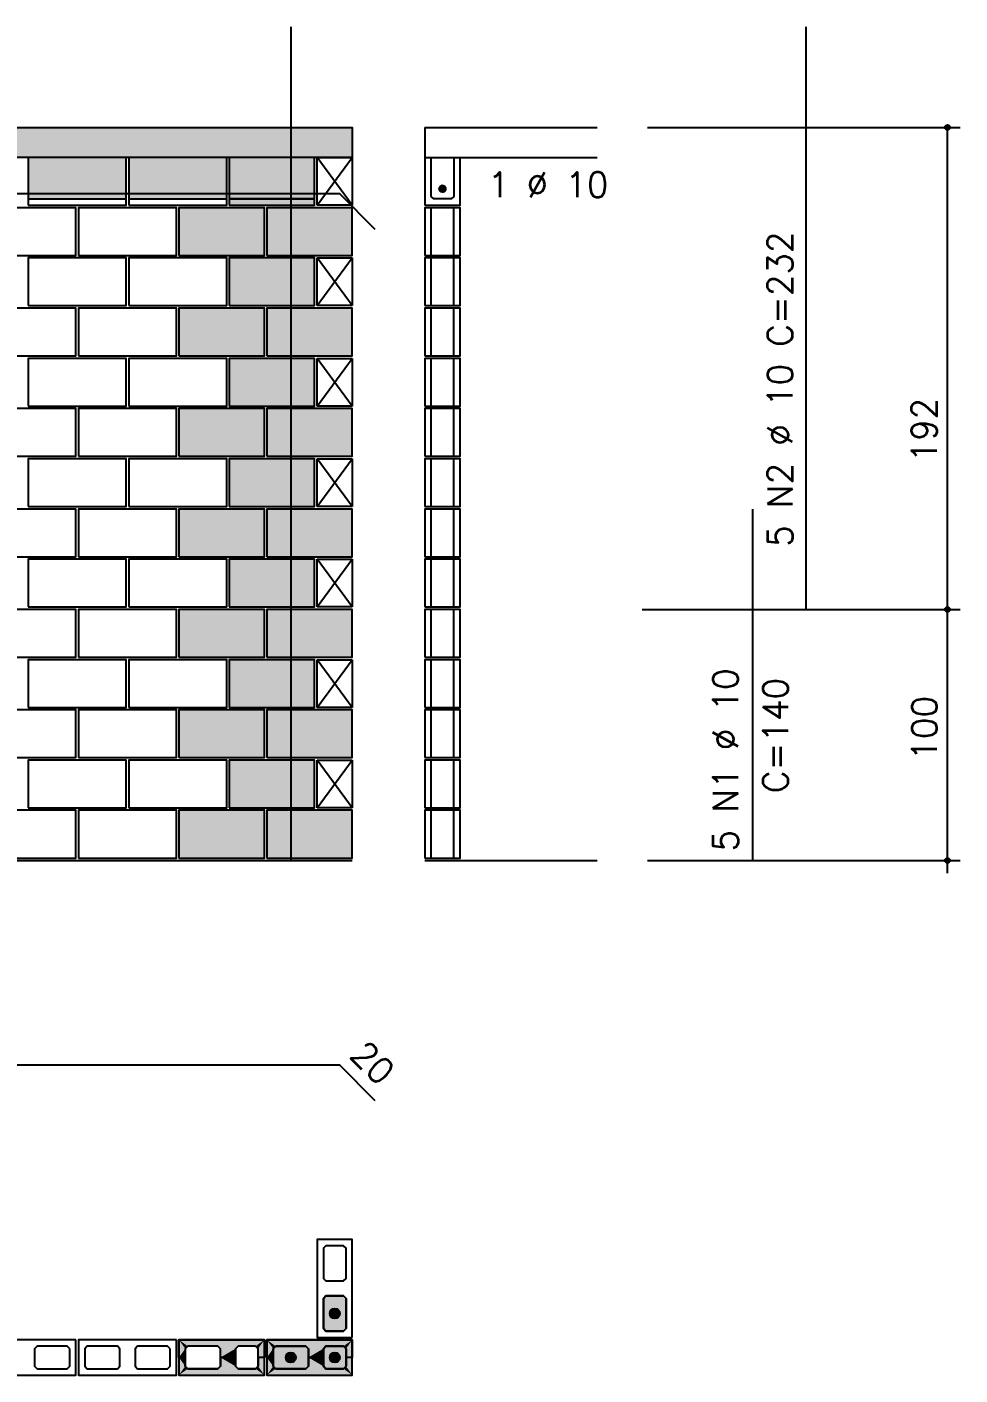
# Model space of a CAD drawing. Extents: x -1.9 to 86, y -1.6 to 60.9.
# Drawn here: x 14.69 to 22.12, y 27.9 to 38.64 of the extents above; entities that cross this region are included whole.
import ezdxf

# ---------------------------------------------------------------- set-up
doc = ezdxf.new("R2010")
doc.units = 0
doc.header["$MEASUREMENT"] = 0
for name, color, linetype in [('PENA_01', 1, 'CONTINUOUS'), ('PENA_02', 2, 'CONTINUOUS'), ('PENA_03', 3, 'CONTINUOUS'), ('PENA_05', 5, 'CONTINUOUS'), ('PENA_09', 254, 'CONTINUOUS'), ('PENA_11', 252, 'CONTINUOUS'), ('PENA_21', 100, 'CONTINUOUS')]:
    doc.layers.add(name, color=color, linetype=linetype)
doc.styles.get("Standard").update_dxf_attribs({"font": 'ROMANS.SHX'})

msp = doc.modelspace()

# ---------------------------------------------------------------- linework, layer by layer
at = {"layer": 'PENA_01', "linetype": 'Continuous'}
for p, q in [((14.701106, 37.265889), (15.481106, 37.265889)), ((15.501106, 37.265889), (16.281106, 37.265889)), ((16.301106, 37.265889), (16.981106, 37.265889))]:
    msp.add_line(p, q, dxfattribs=at)
for points in [[(17.211106, 28.647602), (17.231106, 28.667602), (17.231106, 28.907602), (17.211106, 28.927602), (17.071106, 28.927602), (17.051106, 28.907602), (17.051106, 28.667602), (17.071106, 28.647602), (17.211106, 28.647602)], [(17.211106, 28.247602), (17.231106, 28.267602), (17.231106, 28.507602), (17.211106, 28.527602), (17.071106, 28.527602), (17.051106, 28.507602), (17.051106, 28.267602), (17.071106, 28.247602), (17.211106, 28.247602)], [(15.031106, 28.107602), (15.011106, 28.127602), (14.771106, 28.127602), (14.751106, 28.107602), (14.751106, 27.967602), (14.771106, 27.947602), (15.011106, 27.947602), (15.031106, 27.967602), (15.031106, 28.107602)], [(15.431106, 28.107602), (15.411106, 28.127602), (15.171106, 28.127602), (15.151106, 28.107602), (15.151106, 27.967602), (15.171106, 27.947602), (15.411106, 27.947602), (15.431106, 27.967602), (15.431106, 28.107602)], [(15.831106, 28.107602), (15.811106, 28.127602), (15.571106, 28.127602), (15.551106, 28.107602), (15.551106, 27.967602), (15.571106, 27.947602), (15.811106, 27.947602), (15.831106, 27.967602), (15.831106, 28.107602)], [(16.211106, 28.127602), (15.971106, 28.127602), (15.951106, 28.107602), (15.951106, 27.967602), (15.971106, 27.947602), (16.211106, 27.947602), (16.231106, 27.967602), (16.231106, 28.107602), (16.211106, 28.127602)], [(16.511106, 28.127602), (16.371106, 28.127602), (16.351106, 28.107602), (16.351106, 27.967602), (16.371106, 27.947602), (16.511106, 27.947602), (16.531106, 27.967602), (16.531106, 28.107602), (16.511106, 28.127602)], [(16.911106, 28.127602), (16.671106, 28.127602), (16.651106, 28.107602), (16.651106, 27.967602), (16.671106, 27.947602), (16.911106, 27.947602), (16.931106, 27.967602), (16.931106, 28.107602), (16.911106, 28.127602)], [(17.211106, 28.127602), (17.071106, 28.127602), (17.051106, 28.107602), (17.051106, 27.967602), (17.071106, 27.947602), (17.211106, 27.947602), (17.231106, 27.967602), (17.231106, 28.107602), (17.211106, 28.127602)]]:
    msp.add_lwpolyline(points, dxfattribs=at)
at = {"layer": 'PENA_02', "linetype": 'Continuous'}
for p, q in [((17.001106, 37.215889), (17.001106, 37.595889)), ((17.001106, 37.595889), (17.281106, 37.595889)), ((17.281106, 37.595889), (17.281106, 37.215889)), ((17.281106, 37.215889), (17.001106, 37.215889)), ((17.001106, 36.415889), (17.001106, 36.795889)), ((17.001106, 36.795889), (17.281106, 36.795889)), ((17.281106, 36.795889), (17.281106, 36.415889)), ((17.281106, 36.415889), (17.001106, 36.415889)), ((17.001106, 35.615889), (17.001106, 35.995889)), ((17.001106, 35.995889), (17.281106, 35.995889)), ((17.281106, 35.995889), (17.281106, 35.615889)), ((17.281106, 35.615889), (17.001106, 35.615889)), ((17.001106, 34.815889), (17.001106, 35.195889)), ((17.001106, 35.195889), (17.281106, 35.195889)), ((17.281106, 35.195889), (17.281106, 34.815889)), ((17.281106, 34.815889), (17.001106, 34.815889)), ((17.001106, 34.015889), (17.001106, 34.395889)), ((17.001106, 34.395889), (17.281106, 34.395889)), ((17.281106, 34.395889), (17.281106, 34.015889)), ((17.281106, 34.015889), (17.001106, 34.015889)), ((17.001106, 33.215889), (17.001106, 33.595889)), ((17.001106, 33.595889), (17.281106, 33.595889)), ((17.281106, 33.595889), (17.281106, 33.215889)), ((17.281106, 33.215889), (17.001106, 33.215889)), ((17.001106, 32.415889), (17.001106, 32.795889)), ((17.001106, 32.795889), (17.281106, 32.795889)), ((17.281106, 32.795889), (17.281106, 32.415889)), ((17.281106, 32.415889), (17.001106, 32.415889)), ((7.301106, 31.995889), (17.281106, 31.995889))]:
    msp.add_line(p, q, dxfattribs=at)
for points in [[(7.301106, 37.595889), (7.301106, 37.835889), (17.281106, 37.835889), (17.281106, 37.595889), (7.301106, 37.595889)], [(14.701106, 37.215889), (15.481106, 37.215889), (15.481106, 37.595889), (14.701106, 37.595889), (14.701106, 37.215889)], [(15.501106, 37.215889), (16.281106, 37.215889), (16.281106, 37.595889), (15.501106, 37.595889), (15.501106, 37.215889)], [(16.301106, 37.215889), (16.981106, 37.215889), (16.981106, 37.595889), (16.301106, 37.595889), (16.301106, 37.215889)], [(14.301106, 36.815889), (15.081106, 36.815889), (15.081106, 37.195889), (14.301106, 37.195889), (14.301106, 36.815889)], [(15.101106, 36.815889), (15.881106, 36.815889), (15.881106, 37.195889), (15.101106, 37.195889), (15.101106, 36.815889)], [(15.901106, 36.815889), (16.581106, 36.815889), (16.581106, 37.195889), (15.901106, 37.195889), (15.901106, 36.815889)], [(16.601106, 36.815889), (17.281106, 36.815889), (17.281106, 37.195889), (16.601106, 37.195889), (16.601106, 36.815889)], [(14.701106, 36.415889), (15.481106, 36.415889), (15.481106, 36.795889), (14.701106, 36.795889), (14.701106, 36.415889)], [(15.501106, 36.415889), (16.281106, 36.415889), (16.281106, 36.795889), (15.501106, 36.795889), (15.501106, 36.415889)], [(16.301106, 36.415889), (16.981106, 36.415889), (16.981106, 36.795889), (16.301106, 36.795889), (16.301106, 36.415889)], [(14.301106, 36.015889), (15.081106, 36.015889), (15.081106, 36.395889), (14.301106, 36.395889), (14.301106, 36.015889)], [(15.101106, 36.015889), (15.881106, 36.015889), (15.881106, 36.395889), (15.101106, 36.395889), (15.101106, 36.015889)], [(15.901106, 36.015889), (16.581106, 36.015889), (16.581106, 36.395889), (15.901106, 36.395889), (15.901106, 36.015889)], [(16.601106, 36.015889), (17.281106, 36.015889), (17.281106, 36.395889), (16.601106, 36.395889), (16.601106, 36.015889)], [(14.701106, 35.615889), (15.481106, 35.615889), (15.481106, 35.995889), (14.701106, 35.995889), (14.701106, 35.615889)], [(15.501106, 35.615889), (16.281106, 35.615889), (16.281106, 35.995889), (15.501106, 35.995889), (15.501106, 35.615889)], [(16.301106, 35.615889), (16.981106, 35.615889), (16.981106, 35.995889), (16.301106, 35.995889), (16.301106, 35.615889)], [(14.301106, 35.215889), (15.081106, 35.215889), (15.081106, 35.595889), (14.301106, 35.595889), (14.301106, 35.215889)], [(15.101106, 35.215889), (15.881106, 35.215889), (15.881106, 35.595889), (15.101106, 35.595889), (15.101106, 35.215889)], [(15.901106, 35.215889), (16.581106, 35.215889), (16.581106, 35.595889), (15.901106, 35.595889), (15.901106, 35.215889)], [(16.601106, 35.215889), (17.281106, 35.215889), (17.281106, 35.595889), (16.601106, 35.595889), (16.601106, 35.215889)], [(14.701106, 34.815889), (15.481106, 34.815889), (15.481106, 35.195889), (14.701106, 35.195889), (14.701106, 34.815889)], [(15.501106, 34.815889), (16.281106, 34.815889), (16.281106, 35.195889), (15.501106, 35.195889), (15.501106, 34.815889)], [(16.301106, 34.815889), (16.981106, 34.815889), (16.981106, 35.195889), (16.301106, 35.195889), (16.301106, 34.815889)], [(14.301106, 34.415889), (15.081106, 34.415889), (15.081106, 34.795889), (14.301106, 34.795889), (14.301106, 34.415889)], [(15.101106, 34.415889), (15.881106, 34.415889), (15.881106, 34.795889), (15.101106, 34.795889), (15.101106, 34.415889)], [(15.901106, 34.415889), (16.581106, 34.415889), (16.581106, 34.795889), (15.901106, 34.795889), (15.901106, 34.415889)], [(16.601106, 34.415889), (17.281106, 34.415889), (17.281106, 34.795889), (16.601106, 34.795889), (16.601106, 34.415889)], [(14.701106, 34.015889), (15.481106, 34.015889), (15.481106, 34.395889), (14.701106, 34.395889), (14.701106, 34.015889)], [(15.501106, 34.015889), (16.281106, 34.015889), (16.281106, 34.395889), (15.501106, 34.395889), (15.501106, 34.015889)], [(16.301106, 34.015889), (16.981106, 34.015889), (16.981106, 34.395889), (16.301106, 34.395889), (16.301106, 34.015889)], [(14.301106, 33.615889), (15.081106, 33.615889), (15.081106, 33.995889), (14.301106, 33.995889), (14.301106, 33.615889)], [(15.101106, 33.615889), (15.881106, 33.615889), (15.881106, 33.995889), (15.101106, 33.995889), (15.101106, 33.615889)], [(15.901106, 33.615889), (16.581106, 33.615889), (16.581106, 33.995889), (15.901106, 33.995889), (15.901106, 33.615889)], [(16.601106, 33.615889), (17.281106, 33.615889), (17.281106, 33.995889), (16.601106, 33.995889), (16.601106, 33.615889)], [(14.701106, 33.215889), (15.481106, 33.215889), (15.481106, 33.595889), (14.701106, 33.595889), (14.701106, 33.215889)], [(15.501106, 33.215889), (16.281106, 33.215889), (16.281106, 33.595889), (15.501106, 33.595889), (15.501106, 33.215889)], [(16.301106, 33.215889), (16.981106, 33.215889), (16.981106, 33.595889), (16.301106, 33.595889), (16.301106, 33.215889)], [(14.301106, 32.815889), (15.081106, 32.815889), (15.081106, 33.195889), (14.301106, 33.195889), (14.301106, 32.815889)], [(15.101106, 32.815889), (15.881106, 32.815889), (15.881106, 33.195889), (15.101106, 33.195889), (15.101106, 32.815889)], [(15.901106, 32.815889), (16.581106, 32.815889), (16.581106, 33.195889), (15.901106, 33.195889), (15.901106, 32.815889)], [(16.601106, 32.815889), (17.281106, 32.815889), (17.281106, 33.195889), (16.601106, 33.195889), (16.601106, 32.815889)], [(14.701106, 32.415889), (15.481106, 32.415889), (15.481106, 32.795889), (14.701106, 32.795889), (14.701106, 32.415889)], [(15.501106, 32.415889), (16.281106, 32.415889), (16.281106, 32.795889), (15.501106, 32.795889), (15.501106, 32.415889)], [(16.301106, 32.415889), (16.981106, 32.415889), (16.981106, 32.795889), (16.301106, 32.795889), (16.301106, 32.415889)], [(14.301106, 32.015889), (15.081106, 32.015889), (15.081106, 32.395889), (14.301106, 32.395889), (14.301106, 32.015889)], [(15.101106, 32.015889), (15.881106, 32.015889), (15.881106, 32.395889), (15.101106, 32.395889), (15.101106, 32.015889)], [(15.901106, 32.015889), (16.581106, 32.015889), (16.581106, 32.395889), (15.901106, 32.395889), (15.901106, 32.015889)], [(16.601106, 32.015889), (17.281106, 32.015889), (17.281106, 32.395889), (16.601106, 32.395889), (16.601106, 32.015889)], [(17.281106, 28.197602), (17.281106, 28.977602), (17.001106, 28.977602), (17.001106, 28.197602), (17.281106, 28.197602)], [(15.081106, 28.177602), (14.301106, 28.177602), (14.301106, 27.897602), (15.081106, 27.897602), (15.081106, 28.177602)], [(15.881106, 28.177602), (15.101106, 28.177602), (15.101106, 27.897602), (15.881106, 27.897602), (15.881106, 28.177602)], [(16.581106, 28.177602), (15.901106, 28.177602), (15.901106, 27.897602), (16.581106, 27.897602), (16.581106, 28.177602)], [(17.281106, 28.177602), (16.601106, 28.177602), (16.601106, 27.897602), (17.281106, 27.897602), (17.281106, 28.177602)]]:
    msp.add_lwpolyline(points, dxfattribs=at)
for centre, radius in [((22.019157, 37.835889), 0.02), ((22.019157, 37.835889), 0.01), ((22.019157, 33.995889), 0.02), ((22.019157, 33.995889), 0.01), ((22.019157, 31.995889), 0.02), ((22.019157, 31.995889), 0.01)]:
    msp.add_circle(centre, radius, dxfattribs=at)
at = {"layer": 'PENA_03', "linetype": 'Continuous'}
for p, q in [((17.859162, 37.835889), (17.859162, 37.215889)), ((17.859162, 37.835889), (19.229841, 37.835889)), ((19.629841, 37.835889), (22.119157, 37.835889)), ((22.019157, 31.895356), (22.019157, 37.835889)), ((17.281106, 37.215889), (17.001106, 37.595889)), ((17.001106, 37.215889), (17.281106, 37.595889)), ((17.859162, 37.595889), (19.229841, 37.595889)), ((17.909162, 36.815889), (17.909162, 37.195889)), ((18.089162, 36.815889), (18.089162, 37.195889)), ((17.281106, 36.415889), (17.001106, 36.795889)), ((17.001106, 36.415889), (17.281106, 36.795889)), ((17.909162, 36.415889), (17.909162, 36.795889)), ((18.089162, 36.415889), (18.089162, 36.795889)), ((17.909162, 36.015889), (17.909162, 36.395889)), ((18.089162, 36.015889), (18.089162, 36.395889)), ((17.281106, 35.615889), (17.001106, 35.995889)), ((17.001106, 35.615889), (17.281106, 35.995889)), ((17.909162, 35.615889), (17.909162, 35.995889)), ((18.089162, 35.615889), (18.089162, 35.995889)), ((17.909162, 35.215889), (17.909162, 35.595889)), ((18.089162, 35.215889), (18.089162, 35.595889)), ((17.281106, 34.815889), (17.001106, 35.195889)), ((17.001106, 34.815889), (17.281106, 35.195889)), ((17.909162, 34.815889), (17.909162, 35.195889)), ((18.089162, 34.815889), (18.089162, 35.195889)), ((17.909162, 34.415889), (17.909162, 34.795889)), ((18.089162, 34.415889), (18.089162, 34.795889)), ((17.281106, 34.015889), (17.001106, 34.395889)), ((17.001106, 34.015889), (17.281106, 34.395889)), ((17.909162, 34.015889), (17.909162, 34.395889)), ((18.089162, 34.015889), (18.089162, 34.395889)), ((17.909162, 33.615889), (17.909162, 33.995889)), ((18.089162, 33.615889), (18.089162, 33.995889)), ((19.58791, 33.995889), (22.119157, 33.995889)), ((17.281106, 33.215889), (17.001106, 33.595889)), ((17.001106, 33.215889), (17.281106, 33.595889)), ((17.909162, 33.215889), (17.909162, 33.595889)), ((18.089162, 33.215889), (18.089162, 33.595889)), ((17.909162, 32.815889), (17.909162, 33.195889)), ((18.089162, 32.815889), (18.089162, 33.195889)), ((17.281106, 32.415889), (17.001106, 32.795889)), ((17.001106, 32.415889), (17.281106, 32.795889)), ((17.909162, 32.415889), (17.909162, 32.795889)), ((18.089162, 32.415889), (18.089162, 32.795889)), ((17.909162, 32.015889), (17.909162, 32.395889)), ((18.089162, 32.015889), (18.089162, 32.395889)), ((17.859162, 31.995889), (19.229841, 31.995889)), ((19.629841, 31.995889), (22.119157, 31.995889))]:
    msp.add_line(p, q, dxfattribs=at)
for points in [[(17.859162, 37.215889), (18.139162, 37.215889), (18.139162, 37.595889)], [(18.089162, 37.595889), (18.089162, 37.285889), (18.069162, 37.265889), (17.929162, 37.265889), (17.909162, 37.285889), (17.909162, 37.595889)], [(18.023711, 37.346879), (18.021549, 37.357047), (18.015439, 37.365457), (18.006436, 37.370655), (17.996097, 37.371742), (17.986211, 37.36853), (17.978485, 37.361574), (17.974257, 37.352077), (17.974257, 37.341681), (17.978485, 37.332184), (17.986211, 37.325228), (17.996097, 37.322016), (18.006436, 37.323102), (18.015439, 37.3283), (18.021549, 37.33671), (18.023711, 37.346879)], [(17.859162, 36.815889), (18.139162, 36.815889), (18.139162, 37.195889), (17.859162, 37.195889), (17.859162, 36.815889)], [(17.859162, 36.415889), (18.139162, 36.415889), (18.139162, 36.795889), (17.859162, 36.795889), (17.859162, 36.415889)], [(17.859162, 36.015889), (18.139162, 36.015889), (18.139162, 36.395889), (17.859162, 36.395889), (17.859162, 36.015889)], [(17.859162, 35.615889), (18.139162, 35.615889), (18.139162, 35.995889), (17.859162, 35.995889), (17.859162, 35.615889)], [(17.859162, 35.215889), (18.139162, 35.215889), (18.139162, 35.595889), (17.859162, 35.595889), (17.859162, 35.215889)], [(17.859162, 34.815889), (18.139162, 34.815889), (18.139162, 35.195889), (17.859162, 35.195889), (17.859162, 34.815889)], [(17.859162, 34.415889), (18.139162, 34.415889), (18.139162, 34.795889), (17.859162, 34.795889), (17.859162, 34.415889)], [(17.859162, 34.015889), (18.139162, 34.015889), (18.139162, 34.395889), (17.859162, 34.395889), (17.859162, 34.015889)], [(17.859162, 33.615889), (18.139162, 33.615889), (18.139162, 33.995889), (17.859162, 33.995889), (17.859162, 33.615889)], [(17.859162, 33.215889), (18.139162, 33.215889), (18.139162, 33.595889), (17.859162, 33.595889), (17.859162, 33.215889)], [(17.859162, 32.815889), (18.139162, 32.815889), (18.139162, 33.195889), (17.859162, 33.195889), (17.859162, 32.815889)], [(17.859162, 32.415889), (18.139162, 32.415889), (18.139162, 32.795889), (17.859162, 32.795889), (17.859162, 32.415889)], [(17.859162, 32.015889), (18.139162, 32.015889), (18.139162, 32.395889), (17.859162, 32.395889), (17.859162, 32.015889)], [(17.071106, 28.247602), (17.051106, 28.267602), (17.051106, 28.507602), (17.071106, 28.527602), (17.211106, 28.527602), (17.231106, 28.507602), (17.231106, 28.267602), (17.211106, 28.247602), (17.071106, 28.247602)], [(16.931106, 27.967602), (16.911106, 27.947602), (16.671106, 27.947602), (16.651106, 27.967602), (16.651106, 28.107602), (16.671106, 28.127602), (16.911106, 28.127602), (16.931106, 28.107602), (16.931106, 27.967602)], [(17.231106, 27.967602), (17.211106, 27.947602), (17.071106, 27.947602), (17.051106, 27.967602), (17.051106, 28.107602), (17.071106, 28.127602), (17.211106, 28.127602), (17.231106, 28.107602), (17.231106, 27.967602)]]:
    msp.add_lwpolyline(points, dxfattribs=at)
for centre, radius in [((17.998711, 37.346879), 0.025), ((17.141106, 28.387602), 0.04), ((16.791106, 28.037602), 0.04), ((17.141106, 28.037602), 0.04)]:
    msp.add_circle(centre, radius, dxfattribs=at)
for points in [[(18.023711, 37.346879), (17.996097, 37.371742), (17.986211, 37.36853)], [(18.023711, 37.346879), (18.003052, 37.371499), (17.986211, 37.36853)], [(18.023711, 37.346879), (18.006436, 37.370655), (17.996097, 37.371742)], [(18.023711, 37.346879), (18.017862, 37.362949), (18.003052, 37.371499)], [(18.023711, 37.346879), (18.015439, 37.365457), (18.006436, 37.370655)], [(18.023711, 37.346879), (17.978485, 37.361574), (17.974257, 37.352077)], [(18.023711, 37.346879), (17.974257, 37.352077), (17.974257, 37.341681)], [(18.023711, 37.346879), (17.974257, 37.341681), (17.978485, 37.332184)], [(18.023711, 37.346879), (17.986211, 37.36853), (17.975218, 37.355429)], [(18.023711, 37.346879), (17.975218, 37.355429), (17.975218, 37.338328)], [(18.023711, 37.346879), (17.975218, 37.338328), (17.986211, 37.325228)], [(18.023711, 37.346879), (17.986211, 37.36853), (17.978485, 37.361574)], [(18.023711, 37.346879), (17.978485, 37.332184), (17.986211, 37.325228)], [(18.023711, 37.346879), (17.986211, 37.325228), (18.003052, 37.322259)], [(18.023711, 37.346879), (17.986211, 37.325228), (17.996097, 37.322016)], [(18.023711, 37.346879), (17.996097, 37.322016), (18.006436, 37.323102)], [(18.023711, 37.346879), (18.003052, 37.322259), (18.017862, 37.330809)], [(18.023711, 37.346879), (18.006436, 37.323102), (18.015439, 37.3283)], [(18.023711, 37.346879), (18.021549, 37.357047), (18.015439, 37.365457)], [(18.023711, 37.346879), (18.015439, 37.3283), (18.021549, 37.33671)], [(18.023711, 37.346879), (18.017862, 37.330809), (18.023711, 37.346879)], [(18.023711, 37.346879), (18.021549, 37.33671), (18.023711, 37.346879)], [(17.181106, 28.387602), (17.121106, 28.422243), (17.103518, 28.401283)], [(17.181106, 28.387602), (17.103518, 28.401283), (17.103518, 28.373921)], [(17.181106, 28.387602), (17.103518, 28.373921), (17.121106, 28.352961)], [(17.181106, 28.387602), (17.148052, 28.426994), (17.121106, 28.422243)], [(17.181106, 28.387602), (17.121106, 28.352961), (17.148052, 28.34821)], [(17.181106, 28.387602), (17.171748, 28.413313), (17.148052, 28.426994)], [(17.181106, 28.387602), (17.148052, 28.34821), (17.171748, 28.36189)], [(17.181106, 28.387602), (17.171748, 28.36189), (17.181106, 28.387602)], [(16.831106, 28.037602), (16.771106, 28.072243), (16.753518, 28.051283)], [(16.831106, 28.037602), (16.753518, 28.051283), (16.753518, 28.023921)], [(16.831106, 28.037602), (16.753518, 28.023921), (16.771106, 28.002961)], [(16.831106, 28.037602), (16.798052, 28.076994), (16.771106, 28.072243)], [(16.831106, 28.037602), (16.771106, 28.002961), (16.798052, 27.99821)], [(16.831106, 28.037602), (16.821748, 28.063313), (16.798052, 28.076994)], [(16.831106, 28.037602), (16.798052, 27.99821), (16.821748, 28.01189)], [(16.831106, 28.037602), (16.821748, 28.01189), (16.831106, 28.037602)], [(17.181106, 28.037602), (17.121106, 28.072243), (17.103518, 28.051283)], [(17.181106, 28.037602), (17.103518, 28.051283), (17.103518, 28.023921)], [(17.181106, 28.037602), (17.103518, 28.023921), (17.121106, 28.002961)], [(17.181106, 28.037602), (17.148052, 28.076994), (17.121106, 28.072243)], [(17.181106, 28.037602), (17.121106, 28.002961), (17.148052, 27.99821)], [(17.181106, 28.037602), (17.171748, 28.063313), (17.148052, 28.076994)], [(17.181106, 28.037602), (17.148052, 27.99821), (17.171748, 28.01189)], [(17.181106, 28.037602), (17.171748, 28.01189), (17.181106, 28.037602)]]:
    msp.add_solid(points, dxfattribs=at)
at = {"layer": 'PENA_05', "linetype": 'Continuous'}
for p, q in [((20.895406, 33.995889), (20.895406, 38.635889)), ((17.181106, 37.305889), (7.369447, 37.305889)), ((17.463949, 37.023046), (17.181106, 37.305889)), ((20.469482, 31.995889), (20.469482, 34.795889)), ((17.181106, 30.365601), (7.369447, 30.365601)), ((17.463949, 30.082758), (17.181106, 30.365601))]:
    msp.add_line(p, q, dxfattribs=at)
msp.add_lwpolyline([(16.791106, 38.635889), (16.791106, 31.995889)], dxfattribs=at)
at = {"layer": 'PENA_09', "linetype": 'Continuous'}
for points in [[(14.701106, 37.265889), (15.481106, 37.265889), (15.481106, 37.595889), (14.701106, 37.595889), (14.701106, 37.265889)], [(15.501106, 37.265889), (16.281106, 37.265889), (16.281106, 37.595889), (15.501106, 37.595889), (15.501106, 37.265889)], [(16.301106, 37.265889), (16.981106, 37.265889), (16.981106, 37.595889), (16.301106, 37.595889), (16.301106, 37.265889)]]:
    msp.add_lwpolyline(points, dxfattribs=at)
for points in [[(14.701106, 37.265889), (15.481106, 37.265889), (15.481106, 37.595889)], [(14.701106, 37.265889), (15.481106, 37.595889), (14.701106, 37.595889)], [(14.701106, 37.265889), (14.701106, 37.595889), (14.701106, 37.265889)], [(15.501106, 37.265889), (16.281106, 37.265889), (16.281106, 37.595889)], [(15.501106, 37.265889), (16.281106, 37.595889), (15.501106, 37.595889)], [(15.501106, 37.265889), (15.501106, 37.595889), (15.501106, 37.265889)], [(16.301106, 37.265889), (16.981106, 37.265889), (16.981106, 37.595889)], [(16.301106, 37.265889), (16.981106, 37.595889), (16.301106, 37.595889)], [(16.301106, 37.265889), (16.301106, 37.595889), (16.301106, 37.265889)]]:
    msp.add_solid(points, dxfattribs=at)
at = {"layer": 'PENA_11', "linetype": 'Continuous'}
for points in [[(7.301106, 37.595889), (7.301106, 37.835889), (17.281106, 37.835889)], [(7.301106, 37.595889), (17.281106, 37.835889), (17.281106, 37.595889)], [(7.301106, 37.595889), (17.281106, 37.595889), (7.301106, 37.595889)], [(17.071106, 28.247602), (17.051106, 28.507602), (17.071106, 28.527602)], [(17.071106, 28.247602), (17.051106, 28.267602), (17.051106, 28.507602)], [(17.071106, 28.247602), (17.071106, 28.527602), (17.211106, 28.527602)], [(17.071106, 28.247602), (17.211106, 28.527602), (17.231106, 28.507602)], [(17.071106, 28.247602), (17.231106, 28.507602), (17.231106, 28.267602)], [(17.071106, 28.247602), (17.231106, 28.267602), (17.211106, 28.247602)], [(17.071106, 28.247602), (17.211106, 28.247602), (17.071106, 28.247602)], [(16.931106, 27.967602), (16.651106, 28.107602), (16.671106, 28.127602)], [(16.931106, 27.967602), (16.651106, 27.967602), (16.651106, 28.107602)], [(16.931106, 27.967602), (16.671106, 28.127602), (16.911106, 28.127602)], [(16.931106, 27.967602), (16.911106, 28.127602), (16.931106, 28.107602)], [(16.931106, 27.967602), (16.931106, 28.107602), (16.931106, 27.967602)], [(17.231106, 27.967602), (17.051106, 28.107602), (17.071106, 28.127602)], [(17.231106, 27.967602), (17.051106, 27.967602), (17.051106, 28.107602)], [(17.231106, 27.967602), (17.071106, 28.127602), (17.211106, 28.127602)], [(17.231106, 27.967602), (17.211106, 28.127602), (17.231106, 28.107602)], [(17.231106, 27.967602), (17.231106, 28.107602), (17.231106, 27.967602)], [(16.931106, 27.967602), (16.671106, 27.947602), (16.651106, 27.967602)], [(16.931106, 27.967602), (16.911106, 27.947602), (16.671106, 27.947602)], [(17.231106, 27.967602), (17.071106, 27.947602), (17.051106, 27.967602)], [(17.231106, 27.967602), (17.211106, 27.947602), (17.071106, 27.947602)]]:
    msp.add_solid(points, dxfattribs=at)
at = {"layer": 'PENA_21', "linetype": 'Continuous'}
for points in [[(16.301106, 37.215889), (16.981106, 37.215889), (16.981106, 37.265889), (16.301106, 37.265889), (16.301106, 37.215889)], [(15.901106, 36.815889), (16.581106, 36.815889), (16.581106, 37.195889), (15.901106, 37.195889), (15.901106, 36.815889)], [(16.601106, 36.815889), (17.281106, 36.815889), (17.281106, 37.195889), (16.601106, 37.195889), (16.601106, 36.815889)], [(16.301106, 36.415889), (16.981106, 36.415889), (16.981106, 36.795889), (16.301106, 36.795889), (16.301106, 36.415889)], [(15.901106, 36.015889), (16.581106, 36.015889), (16.581106, 36.395889), (15.901106, 36.395889), (15.901106, 36.015889)], [(16.601106, 36.015889), (17.281106, 36.015889), (17.281106, 36.395889), (16.601106, 36.395889), (16.601106, 36.015889)], [(16.301106, 35.615889), (16.981106, 35.615889), (16.981106, 35.995889), (16.301106, 35.995889), (16.301106, 35.615889)], [(15.901106, 35.215889), (16.581106, 35.215889), (16.581106, 35.595889), (15.901106, 35.595889), (15.901106, 35.215889)], [(16.601106, 35.215889), (17.281106, 35.215889), (17.281106, 35.595889), (16.601106, 35.595889), (16.601106, 35.215889)], [(16.301106, 34.815889), (16.981106, 34.815889), (16.981106, 35.195889), (16.301106, 35.195889), (16.301106, 34.815889)], [(15.901106, 34.415889), (16.581106, 34.415889), (16.581106, 34.795889), (15.901106, 34.795889), (15.901106, 34.415889)], [(16.601106, 34.415889), (17.281106, 34.415889), (17.281106, 34.795889), (16.601106, 34.795889), (16.601106, 34.415889)], [(16.301106, 34.015889), (16.981106, 34.015889), (16.981106, 34.395889), (16.301106, 34.395889), (16.301106, 34.015889)], [(15.901106, 33.615889), (16.581106, 33.615889), (16.581106, 33.995889), (15.901106, 33.995889), (15.901106, 33.615889)], [(16.601106, 33.615889), (17.281106, 33.615889), (17.281106, 33.995889), (16.601106, 33.995889), (16.601106, 33.615889)], [(16.301106, 33.215889), (16.981106, 33.215889), (16.981106, 33.595889), (16.301106, 33.595889), (16.301106, 33.215889)], [(15.901106, 32.815889), (16.581106, 32.815889), (16.581106, 33.195889), (15.901106, 33.195889), (15.901106, 32.815889)], [(16.601106, 32.815889), (17.281106, 32.815889), (17.281106, 33.195889), (16.601106, 33.195889), (16.601106, 32.815889)], [(16.301106, 32.415889), (16.981106, 32.415889), (16.981106, 32.795889), (16.301106, 32.795889), (16.301106, 32.415889)], [(15.901106, 32.015889), (16.581106, 32.015889), (16.581106, 32.395889), (15.901106, 32.395889), (15.901106, 32.015889)], [(16.601106, 32.015889), (17.281106, 32.015889), (17.281106, 32.395889), (16.601106, 32.395889), (16.601106, 32.015889)], [(16.581106, 28.037602), (16.531106, 28.037602), (16.531106, 28.107602), (16.511106, 28.127602), (16.371106, 28.127602), (16.351106, 28.107602), (16.351106, 28.037602), (16.231106, 28.037602), (16.231106, 28.107602), (16.211106, 28.127602), (15.971106, 28.127602), (15.951106, 28.107602), (15.951106, 28.037602), (15.901106, 28.037602), (15.901106, 28.177602), (16.581106, 28.177602), (16.581106, 28.037602)], [(17.281106, 28.037602), (17.231106, 28.037602), (17.231106, 28.107602), (17.211106, 28.127602), (17.071106, 28.127602), (17.051106, 28.107602), (17.051106, 28.037602), (16.931106, 28.037602), (16.931106, 28.107602), (16.911106, 28.127602), (16.671106, 28.127602), (16.651106, 28.107602), (16.651106, 28.037602), (16.601106, 28.037602), (16.601106, 28.177602), (17.281106, 28.177602), (17.281106, 28.037602)], [(16.581106, 28.037602), (16.531106, 28.037602), (16.531106, 27.967602), (16.511106, 27.947602), (16.371106, 27.947602), (16.351106, 27.967602), (16.351106, 28.037602), (16.231106, 28.037602), (16.231106, 27.967602), (16.211106, 27.947602), (15.971106, 27.947602), (15.951106, 27.967602), (15.951106, 28.037602), (15.901106, 28.037602), (15.901106, 27.897602), (16.581106, 27.897602), (16.581106, 28.037602)], [(17.281106, 28.037602), (17.231106, 28.037602), (17.231106, 27.967602), (17.211106, 27.947602), (17.071106, 27.947602), (17.051106, 27.967602), (17.051106, 28.037602), (16.931106, 28.037602), (16.931106, 27.967602), (16.911106, 27.947602), (16.671106, 27.947602), (16.651106, 27.967602), (16.651106, 28.037602), (16.601106, 28.037602), (16.601106, 27.897602), (17.281106, 27.897602), (17.281106, 28.037602)]]:
    msp.add_lwpolyline(points, dxfattribs=at)
for points in [[(16.301106, 37.215889), (16.981106, 37.215889), (16.981106, 37.265889)], [(16.301106, 37.215889), (16.981106, 37.265889), (16.301106, 37.265889)], [(16.301106, 37.215889), (16.301106, 37.265889), (16.301106, 37.215889)], [(15.901106, 36.815889), (16.581106, 36.815889), (16.581106, 37.195889)], [(15.901106, 36.815889), (16.581106, 37.195889), (15.901106, 37.195889)], [(15.901106, 36.815889), (15.901106, 37.195889), (15.901106, 36.815889)], [(16.601106, 36.815889), (17.281106, 36.815889), (17.281106, 37.195889)], [(16.601106, 36.815889), (17.281106, 37.195889), (16.601106, 37.195889)], [(16.601106, 36.815889), (16.601106, 37.195889), (16.601106, 36.815889)], [(16.301106, 36.415889), (16.981106, 36.415889), (16.981106, 36.795889)], [(16.301106, 36.415889), (16.981106, 36.795889), (16.301106, 36.795889)], [(16.301106, 36.415889), (16.301106, 36.795889), (16.301106, 36.415889)], [(15.901106, 36.015889), (16.581106, 36.015889), (16.581106, 36.395889)], [(15.901106, 36.015889), (16.581106, 36.395889), (15.901106, 36.395889)], [(15.901106, 36.015889), (15.901106, 36.395889), (15.901106, 36.015889)], [(16.601106, 36.015889), (17.281106, 36.015889), (17.281106, 36.395889)], [(16.601106, 36.015889), (17.281106, 36.395889), (16.601106, 36.395889)], [(16.601106, 36.015889), (16.601106, 36.395889), (16.601106, 36.015889)], [(16.301106, 35.615889), (16.981106, 35.615889), (16.981106, 35.995889)], [(16.301106, 35.615889), (16.981106, 35.995889), (16.301106, 35.995889)], [(16.301106, 35.615889), (16.301106, 35.995889), (16.301106, 35.615889)], [(15.901106, 35.215889), (16.581106, 35.215889), (16.581106, 35.595889)], [(15.901106, 35.215889), (16.581106, 35.595889), (15.901106, 35.595889)], [(15.901106, 35.215889), (15.901106, 35.595889), (15.901106, 35.215889)], [(16.601106, 35.215889), (17.281106, 35.215889), (17.281106, 35.595889)], [(16.601106, 35.215889), (17.281106, 35.595889), (16.601106, 35.595889)], [(16.601106, 35.215889), (16.601106, 35.595889), (16.601106, 35.215889)], [(16.301106, 34.815889), (16.981106, 34.815889), (16.981106, 35.195889)], [(16.301106, 34.815889), (16.981106, 35.195889), (16.301106, 35.195889)], [(16.301106, 34.815889), (16.301106, 35.195889), (16.301106, 34.815889)], [(15.901106, 34.415889), (16.581106, 34.415889), (16.581106, 34.795889)], [(15.901106, 34.415889), (16.581106, 34.795889), (15.901106, 34.795889)], [(15.901106, 34.415889), (15.901106, 34.795889), (15.901106, 34.415889)], [(16.601106, 34.415889), (17.281106, 34.415889), (17.281106, 34.795889)], [(16.601106, 34.415889), (17.281106, 34.795889), (16.601106, 34.795889)], [(16.601106, 34.415889), (16.601106, 34.795889), (16.601106, 34.415889)], [(16.301106, 34.015889), (16.981106, 34.015889), (16.981106, 34.395889)], [(16.301106, 34.015889), (16.981106, 34.395889), (16.301106, 34.395889)], [(16.301106, 34.015889), (16.301106, 34.395889), (16.301106, 34.015889)], [(15.901106, 33.615889), (16.581106, 33.615889), (16.581106, 33.995889)], [(15.901106, 33.615889), (16.581106, 33.995889), (15.901106, 33.995889)], [(15.901106, 33.615889), (15.901106, 33.995889), (15.901106, 33.615889)], [(16.601106, 33.615889), (17.281106, 33.615889), (17.281106, 33.995889)], [(16.601106, 33.615889), (17.281106, 33.995889), (16.601106, 33.995889)], [(16.601106, 33.615889), (16.601106, 33.995889), (16.601106, 33.615889)], [(16.301106, 33.215889), (16.981106, 33.215889), (16.981106, 33.595889)], [(16.301106, 33.215889), (16.981106, 33.595889), (16.301106, 33.595889)], [(16.301106, 33.215889), (16.301106, 33.595889), (16.301106, 33.215889)], [(15.901106, 32.815889), (16.581106, 32.815889), (16.581106, 33.195889)], [(15.901106, 32.815889), (16.581106, 33.195889), (15.901106, 33.195889)], [(15.901106, 32.815889), (15.901106, 33.195889), (15.901106, 32.815889)], [(16.601106, 32.815889), (17.281106, 32.815889), (17.281106, 33.195889)], [(16.601106, 32.815889), (17.281106, 33.195889), (16.601106, 33.195889)], [(16.601106, 32.815889), (16.601106, 33.195889), (16.601106, 32.815889)], [(16.301106, 32.415889), (16.981106, 32.415889), (16.981106, 32.795889)], [(16.301106, 32.415889), (16.981106, 32.795889), (16.301106, 32.795889)], [(16.301106, 32.415889), (16.301106, 32.795889), (16.301106, 32.415889)], [(15.901106, 32.015889), (16.581106, 32.015889), (16.581106, 32.395889)], [(15.901106, 32.015889), (16.581106, 32.395889), (15.901106, 32.395889)], [(15.901106, 32.015889), (15.901106, 32.395889), (15.901106, 32.015889)], [(16.601106, 32.015889), (17.281106, 32.015889), (17.281106, 32.395889)], [(16.601106, 32.015889), (17.281106, 32.395889), (16.601106, 32.395889)], [(16.601106, 32.015889), (16.601106, 32.395889), (16.601106, 32.015889)], [(16.581106, 28.177602), (15.971106, 28.127602), (15.901106, 28.177602)], [(15.971106, 28.127602), (15.951106, 28.107602), (15.901106, 28.177602)], [(15.901106, 28.177602), (15.951106, 28.107602), (15.901106, 28.037602)], [(16.211106, 28.127602), (15.971106, 28.127602), (16.581106, 28.177602)], [(16.231106, 28.107602), (16.211106, 28.127602), (16.581106, 28.177602)], [(16.581106, 28.177602), (16.371106, 28.127602), (16.231106, 28.107602)], [(16.581106, 28.177602), (16.511106, 28.127602), (16.371106, 28.127602)], [(16.581106, 28.177602), (16.531106, 28.107602), (16.511106, 28.127602)], [(16.581106, 28.177602), (16.581106, 28.037602), (16.531106, 28.037602)], [(16.581106, 28.177602), (16.531106, 28.037602), (16.531106, 28.107602)], [(17.281106, 28.177602), (16.671106, 28.127602), (16.601106, 28.177602)], [(16.671106, 28.127602), (16.651106, 28.107602), (16.601106, 28.177602)], [(16.601106, 28.177602), (16.651106, 28.107602), (16.601106, 28.037602)], [(16.911106, 28.127602), (16.671106, 28.127602), (17.281106, 28.177602)], [(16.931106, 28.107602), (16.911106, 28.127602), (17.281106, 28.177602)], [(17.281106, 28.177602), (17.071106, 28.127602), (16.931106, 28.107602)], [(17.281106, 28.177602), (17.211106, 28.127602), (17.071106, 28.127602)], [(17.281106, 28.177602), (17.231106, 28.107602), (17.211106, 28.127602)], [(17.281106, 28.177602), (17.281106, 28.037602), (17.231106, 28.037602)], [(17.281106, 28.177602), (17.231106, 28.037602), (17.231106, 28.107602)], [(15.951106, 28.107602), (15.951106, 28.037602), (15.901106, 28.037602)], [(15.901106, 27.897602), (15.951106, 27.967602), (15.901106, 28.037602)], [(15.951106, 27.967602), (15.951106, 28.037602), (15.901106, 28.037602)], [(16.231106, 28.037602), (16.231106, 28.107602), (16.371106, 28.127602)], [(16.231106, 28.037602), (16.371106, 28.127602), (16.351106, 28.107602)], [(16.231106, 28.037602), (16.351106, 28.107602), (16.351106, 28.037602)], [(16.231106, 28.037602), (16.231106, 27.967602), (16.371106, 27.947602)], [(16.231106, 28.037602), (16.371106, 27.947602), (16.351106, 27.967602)], [(16.231106, 28.037602), (16.351106, 27.967602), (16.351106, 28.037602)], [(16.581106, 27.897602), (16.581106, 28.037602), (16.531106, 28.037602)], [(16.581106, 27.897602), (16.531106, 28.037602), (16.531106, 27.967602)], [(16.651106, 28.107602), (16.651106, 28.037602), (16.601106, 28.037602)], [(16.601106, 27.897602), (16.651106, 27.967602), (16.601106, 28.037602)], [(16.651106, 27.967602), (16.651106, 28.037602), (16.601106, 28.037602)], [(16.931106, 28.037602), (16.931106, 28.107602), (17.071106, 28.127602)], [(16.931106, 28.037602), (17.071106, 28.127602), (17.051106, 28.107602)], [(16.931106, 28.037602), (17.051106, 28.107602), (17.051106, 28.037602)], [(16.931106, 28.037602), (16.931106, 27.967602), (17.071106, 27.947602)], [(16.931106, 28.037602), (17.071106, 27.947602), (17.051106, 27.967602)], [(16.931106, 28.037602), (17.051106, 27.967602), (17.051106, 28.037602)], [(17.281106, 27.897602), (17.281106, 28.037602), (17.231106, 28.037602)], [(17.281106, 27.897602), (17.231106, 28.037602), (17.231106, 27.967602)], [(15.971106, 27.947602), (15.951106, 27.967602), (15.901106, 27.897602)], [(16.581106, 27.897602), (15.971106, 27.947602), (15.901106, 27.897602)], [(16.211106, 27.947602), (15.971106, 27.947602), (16.581106, 27.897602)], [(16.231106, 27.967602), (16.211106, 27.947602), (16.581106, 27.897602)], [(16.581106, 27.897602), (16.371106, 27.947602), (16.231106, 27.967602)], [(16.581106, 27.897602), (16.511106, 27.947602), (16.371106, 27.947602)], [(16.581106, 27.897602), (16.531106, 27.967602), (16.511106, 27.947602)], [(16.671106, 27.947602), (16.651106, 27.967602), (16.601106, 27.897602)], [(17.281106, 27.897602), (16.671106, 27.947602), (16.601106, 27.897602)], [(16.911106, 27.947602), (16.671106, 27.947602), (17.281106, 27.897602)], [(16.931106, 27.967602), (16.911106, 27.947602), (17.281106, 27.897602)], [(17.281106, 27.897602), (17.071106, 27.947602), (16.931106, 27.967602)], [(17.281106, 27.897602), (17.211106, 27.947602), (17.071106, 27.947602)], [(17.281106, 27.897602), (17.231106, 27.967602), (17.211106, 27.947602)]]:
    msp.add_solid(points, dxfattribs=at)

# ---------------------------------------------------------------- texts
at = {"layer": 'PENA_03', "linetype": 'Continuous'}
msp.add_text('1 %%c 10', height=0.2, dxfattribs=at).set_placement((18.359981, 37.279588))
for s, rotation, p in [('5 N2 %%c 10 C=232', 90, (20.786568, 34.495013)), ('192', 90, (21.933764, 35.167695)), ('5 N1 %%c 10', 90, (20.352102, 32.069243)), ('C=140', 90, (20.750344, 32.533535)), ('100', 90, (21.935378, 32.792136)), ('20', 315, (17.251817, 30.436311))]:
    msp.add_text(s, height=0.2, rotation=rotation, dxfattribs=at).set_placement(p)

doc.saveas('drawing.dxf')
